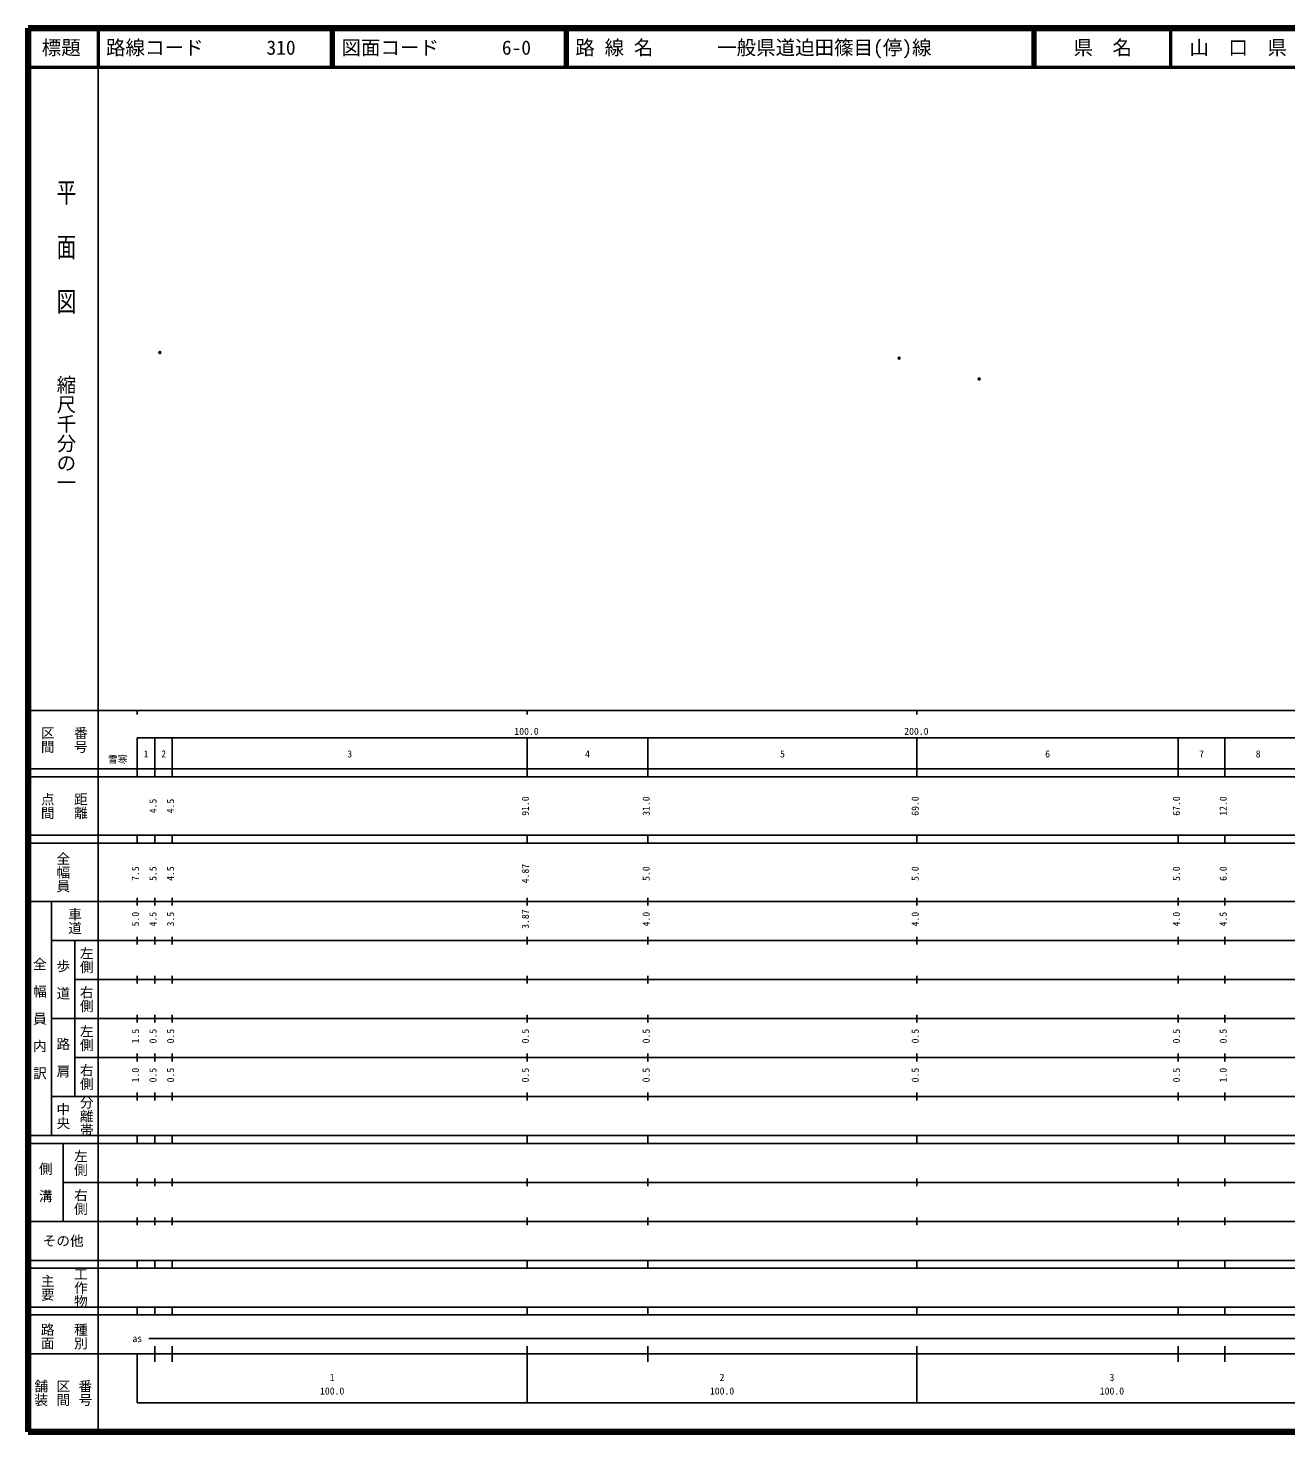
# Model space of a CAD drawing. Units: millimetres on the paper. Extents: x 40 to 680, y 20 to 380.
# Drawn here: x 40 to 362.6, y 20 to 380 of the extents above; entities that cross this region are included whole.
import ezdxf
from ezdxf.enums import TextEntityAlignment as Align

# ---------------------------------------------------------------- set-up
doc = ezdxf.new("R2010")
doc.units = ezdxf.units.MM
doc.header["$PDMODE"] = 32
doc.header["$PDSIZE"] = 0.5
doc.layers.add('M-OTRS', color=6, linetype='Continuous')
doc.layers.add('M-TTL-TXT', color=7, linetype='Continuous')
for name, color, linetype, lineweight in [('M-TTL', 2, 'Continuous', 140), ('M-TTL-BAND', 7, 'Continuous', 25), ('M-TTL-LINE', 7, 'Continuous', 50)]:
    doc.layers.add(name, color=color, linetype=linetype, lineweight=lineweight)
doc.styles.add('@ＭＳ ゴシック', font='')
doc.styles.add('ＭＳ ゴシック', font='')
doc.styles.get('@ＭＳ ゴシック').set_extended_font_data('@MS Gothic')
doc.styles.get('ＭＳ ゴシック').set_extended_font_data('MS Gothic')

msp = doc.modelspace()

# ---------------------------------------------------------------- linework, layer by layer
at = {"layer": 'M-OTRS'}
for p in [(73.821, 296.793), (263.401, 295.368), (283.922, 290.008)]:
    msp.add_point(p, dxfattribs=at)
at = {"layer": 'M-TTL'}
for p, q in [((40, 380), (40, 20)), ((680, 380), (40, 380)), ((40, 20), (680, 20))]:
    msp.add_line(p, q, dxfattribs=at)
at = {"layer": 'M-TTL-BAND'}
for p, q in [((58, 370), (58, 20)), ((40, 205), (579, 205)), ((68, 205), (68, 204)), ((168, 205), (168, 204)), ((268, 205), (268, 204)), ((68, 198), (579, 198)), ((68, 198), (68, 188)), ((72.5, 188), (72.5, 198)), ((77, 188), (77, 198)), ((168, 188), (168, 198)), ((199, 188), (199, 198)), ((268, 188), (268, 198)), ((335, 188), (335, 198)), ((347, 188), (347, 198)), ((40, 190), (579, 190)), ((40, 188), (579, 188)), ((40, 173), (579, 173)), ((68, 171), (68, 173)), ((72.5, 171), (72.5, 173)), ((77, 171), (77, 173)), ((168, 171), (168, 173)), ((199, 171), (199, 173)), ((268, 171), (268, 173)), ((335, 171), (335, 173)), ((347, 171), (347, 173)), ((40, 171), (579, 171)), ((40, 156), (579, 156)), ((46, 96), (46, 156)), ((68, 155), (68, 157)), ((72.5, 155), (72.5, 157)), ((77, 155), (77, 157)), ((168, 155), (168, 157)), ((199, 155), (199, 157)), ((268, 155), (268, 157)), ((335, 155), (335, 157)), ((347, 155), (347, 157)), ((46, 146), (579, 146)), ((52, 146), (52, 106)), ((68, 145), (68, 147)), ((72.5, 145), (72.5, 147)), ((77, 145), (77, 147)), ((168, 145), (168, 147)), ((199, 145), (199, 147)), ((268, 145), (268, 147)), ((335, 145), (335, 147)), ((347, 145), (347, 147)), ((68, 135), (68, 137)), ((72.5, 135), (72.5, 137)), ((77, 135), (77, 137)), ((168, 135), (168, 137)), ((199, 135), (199, 137)), ((268, 135), (268, 137)), ((335, 135), (335, 137)), ((347, 135), (347, 137)), ((52, 136), (579, 136)), ((46, 126), (579, 126)), ((68, 125), (68, 127)), ((72.5, 125), (72.5, 127)), ((77, 125), (77, 127)), ((168, 125), (168, 127)), ((199, 125), (199, 127)), ((268, 125), (268, 127)), ((335, 125), (335, 127)), ((347, 125), (347, 127)), ((52, 116), (579, 116)), ((68, 115), (68, 117)), ((72.5, 115), (72.5, 117)), ((77, 115), (77, 117)), ((168, 115), (168, 117)), ((199, 115), (199, 117)), ((268, 115), (268, 117)), ((335, 115), (335, 117)), ((347, 115), (347, 117)), ((46, 106), (579, 106)), ((68, 105), (68, 107)), ((72.5, 105), (72.5, 107)), ((77, 105), (77, 107)), ((168, 105), (168, 107)), ((199, 105), (199, 107)), ((268, 105), (268, 107)), ((335, 105), (335, 107)), ((347, 105), (347, 107)), ((40, 96), (579, 96)), ((40, 94), (579, 94)), ((49, 94), (49, 74)), ((68, 94), (68, 96)), ((72.5, 94), (72.5, 96)), ((77, 94), (77, 96)), ((168, 94), (168, 96)), ((199, 94), (199, 96)), ((268, 94), (268, 96)), ((335, 94), (335, 96)), ((347, 94), (347, 96)), ((49, 84), (579, 84)), ((68, 83), (68, 85)), ((72.5, 83), (72.5, 85)), ((77, 83), (77, 85)), ((168, 83), (168, 85)), ((199, 83), (199, 85)), ((268, 83), (268, 85)), ((335, 83), (335, 85)), ((347, 83), (347, 85)), ((40, 74), (579, 74)), ((68, 73), (68, 75)), ((72.5, 73), (72.5, 75)), ((77, 73), (77, 75)), ((168, 73), (168, 75)), ((199, 73), (199, 75)), ((268, 73), (268, 75)), ((335, 73), (335, 75)), ((347, 73), (347, 75)), ((40, 64), (579, 64)), ((40, 62), (579, 62)), ((68, 62), (68, 64)), ((72.5, 62), (72.5, 64)), ((77, 62), (77, 64)), ((168, 62), (168, 64)), ((199, 62), (199, 64)), ((268, 62), (268, 64)), ((335, 62), (335, 64)), ((347, 62), (347, 64)), ((40, 52), (579, 52)), ((68, 50), (68, 52)), ((72.5, 50), (72.5, 52)), ((77, 50), (77, 52)), ((168, 50), (168, 52)), ((199, 50), (199, 52)), ((268, 50), (268, 52)), ((335, 50), (335, 52)), ((347, 50), (347, 52)), ((40, 50), (579, 50)), ((71, 44), (545, 44)), ((40, 40), (579, 40)), ((68, 40), (68, 27.5)), ((72.5, 38), (72.5, 42)), ((77, 38), (77, 42)), ((168, 27.5), (168, 42)), ((199, 38), (199, 42)), ((268, 27.5), (268, 42)), ((335, 38), (335, 42)), ((347, 38), (347, 42)), ((68, 27.5), (579, 27.5))]:
    msp.add_line(p, q, dxfattribs=at)
at = {"layer": 'M-TTL-LINE'}
for p, q in [((58, 380), (58, 370)), ((117.75, 380), (117.75, 370)), ((118.25, 380), (118.25, 370)), ((177.75, 380), (177.75, 370)), ((178.25, 380), (178.25, 370)), ((297.75, 380), (297.75, 370)), ((298.25, 380), (298.25, 370)), ((333, 380), (333, 370)), ((40, 370), (680, 370))]:
    msp.add_line(p, q, dxfattribs=at)

# ---------------------------------------------------------------- texts
at = {"layer": 'M-TTL-BAND', "style": '@ＭＳ ゴシック', "width": 1.4}
msp.add_text('平  面  図', height=3.666, rotation=270, dxfattribs=at).set_placement((49.777, 306.475), align=Align.MIDDLE_RIGHT)
at = {"layer": 'M-TTL-BAND', "style": '@ＭＳ ゴシック'}
msp.add_text('縮尺千分の一', height=3.666, rotation=270, dxfattribs=at).set_placement((49.777, 261.03), align=Align.MIDDLE_RIGHT)
for s, p in [('区間', (45, 197.5)), ('番号', (53.5, 197.5)), ('点間', (45, 180.5)), ('距離', (53.5, 180.5)), ('全幅員', (49, 163.5)), ('車道', (52, 151)), ('左側', (55, 141)), ('全\u3000幅\u3000員\u3000内\u3000訳', (43, 126)), ('歩\u3000道', (49, 136)), ('右側', (55, 131)), ('左側', (55, 121)), ('路\u3000肩', (49, 116)), ('右側', (55, 111)), ('分離帯', (55, 101)), ('中央', (49, 101)), ('左側', (53.5, 89)), ('側\u3000溝', (44.5, 84)), ('右側', (53.5, 79)), ('工作物', (53.5, 57)), ('主要', (45, 57)), ('路面', (45, 44.5)), ('種別', (53.5, 44.5)), ('舗装', (43.333, 30)), ('区間', (49, 30)), ('番号', (54.667, 30))]:
    msp.add_text(s, height=2.566, rotation=270, dxfattribs=at).set_placement(p, align=Align.MIDDLE_CENTER)
at = {"layer": 'M-TTL-BAND', "style": 'ＭＳ ゴシック'}
for s, p in [('100.0', (167.844, 198.195)), ('200.0', (267.844, 198.195)), ('1', (70.25, 192.405)), ('2', (74.75, 192.405)), ('3', (122.5, 192.405)), ('4', (183.5, 192.405)), ('5', (233.5, 192.405)), ('6', (301.5, 192.405)), ('7', (341, 192.405)), ('8', (355.5, 192.405)), ('as', (68, 42.5)), ('1', (118, 32.523)), ('2', (218, 32.523)), ('3', (318, 32.523)), ('100.0', (118, 29.033)), ('100.0', (218, 29.033)), ('100.0', (318, 29.033))]:
    msp.add_text(s, height=1.833, dxfattribs=at).set_placement(p, align=Align.BOTTOM_CENTER)
msp.add_text('雪寒', height=1.833, dxfattribs=at).set_placement((65.5, 191), align=Align.BOTTOM_RIGHT)
for s, p in [('4.5', (73.5, 180.5)), ('4.5', (78, 180.5)), ('91.0', (169, 180.5)), ('31.0', (200, 180.5)), ('69.0', (269, 180.5)), ('67.0', (336, 180.5)), ('12.0', (348, 180.5)), ('7.5', (69, 163.174)), ('5.5', (73.5, 163.174)), ('4.5', (78, 163.174)), ('4.87', (169, 163.174)), ('5.0', (200, 163.174)), ('5.0', (269, 163.174)), ('5.0', (336, 163.174)), ('6.0', (348, 163.174)), ('5.0', (69, 151.5)), ('4.5', (73.5, 151.5)), ('3.5', (78, 151.5)), ('3.87', (169, 151.5)), ('4.0', (200, 151.5)), ('4.0', (269, 151.5)), ('4.0', (336, 151.5)), ('4.5', (348, 151.5)), ('1.5', (69, 121.5)), ('0.5', (73.5, 121.5)), ('0.5', (78, 121.5)), ('0.5', (169, 121.5)), ('0.5', (200, 121.5)), ('0.5', (269, 121.5)), ('0.5', (336, 121.5)), ('0.5', (348, 121.5)), ('1.0', (69, 111.5)), ('0.5', (73.5, 111.5)), ('0.5', (78, 111.5)), ('0.5', (169, 111.5)), ('0.5', (200, 111.5)), ('0.5', (269, 111.5)), ('0.5', (336, 111.5)), ('1.0', (348, 111.5))]:
    msp.add_text(s, height=1.833, rotation=90, dxfattribs=at).set_placement(p, align=Align.BOTTOM_CENTER)
msp.add_text('その他', height=2.566, dxfattribs=at).set_placement((49, 69), align=Align.MIDDLE_CENTER)
at = {"layer": 'M-TTL-TXT', "style": 'ＭＳ ゴシック'}
for s, p in [('標題', (48.5, 375)), ('県\u3000名', (315.625, 375)), ('山\u3000口\u3000県', (350.375, 375))]:
    msp.add_text(s, height=3.666, dxfattribs=at).set_placement(p, align=Align.MIDDLE_CENTER)
for s, p in [('路線コード', (60, 375)), ('310', (101.142, 375)), ('図面コード', (120.38, 375)), ('6-0', (161.521, 375)), ('路 線 名', (180.38, 375)), ('一般県道迫田篠目(停)線', (216.734, 375))]:
    msp.add_text(s, height=3.666, dxfattribs=at).set_placement(p, align=Align.MIDDLE_LEFT)

doc.saveas('drawing.dxf')
